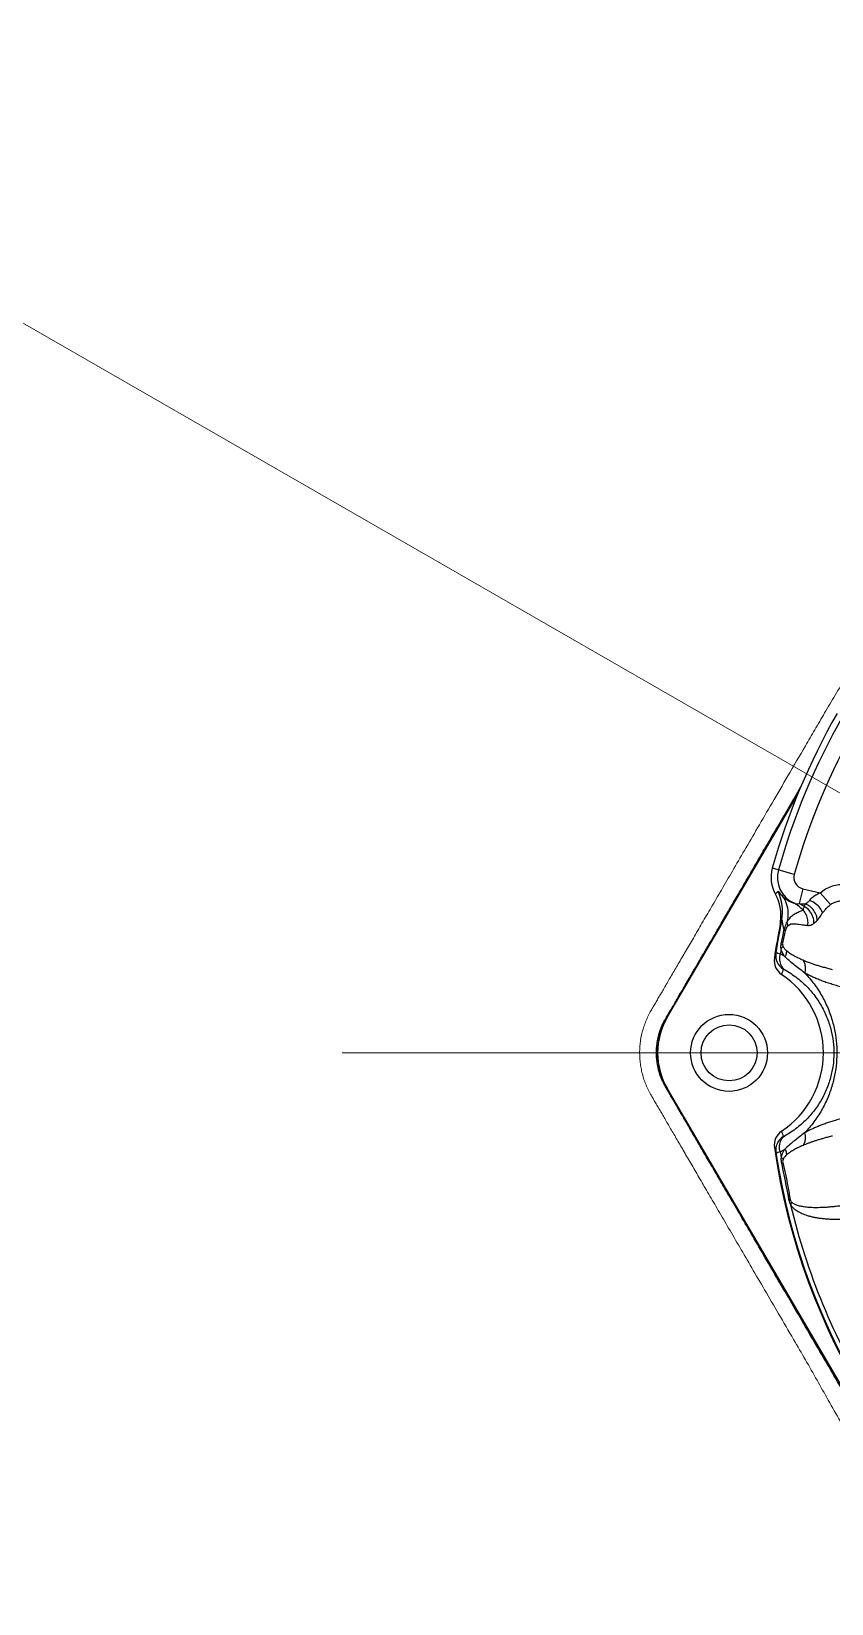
# Model space of a CAD drawing. Header units: millimetres. Extents: x 100 to 940, y 100 to 694.
# Drawn here: x 373.76 to 375.055, y 536.567 to 539.112 of the extents above; entities that cross this region are included whole.
import ezdxf

# ---------------------------------------------------------------- set-up
doc = ezdxf.new("R2010")
doc.units = ezdxf.units.MM
doc.linetypes.add('CENTER', pattern=[2, 1.25, -0.25, 0.25, -0.25])
doc.layers.add('CL', color=1, linetype='CENTER', lineweight=9)
doc.layers.add('OUTLINE', color=6, linetype='Continuous', lineweight=9)

msp = doc.modelspace()

# ---------------------------------------------------------------- linework, layer by layer
at = {"color": 2, "lineweight": 20}
msp.add_line((354.4635, 549.7283), (376.0251, 537.3293), dxfattribs=at)
at = {"color": 9, "linetype": 'Continuous'}
for p, q in [((374.7895, 537.517), (375.0012, 537.8782)), ((374.7897, 537.5169), (375.0004, 537.8763)), ((374.9952, 537.7475), (374.9596, 537.7575)), ((375.0089, 537.7242), (375.0033, 537.7001)), ((375.0089, 537.7242), (375.0371, 537.7176)), ((375.0538, 537.6984), (375.037, 537.7176)), ((374.9722, 537.6667), (374.9748, 537.6735)), ((374.9811, 537.6561), (374.9785, 537.6569)), ((375.0798, 536.9044), (374.7895, 537.3998)), ((375.0801, 536.9046), (374.7897, 537.3999))]:
    msp.add_line(p, q, dxfattribs=at)
for points in [[(374.9765, 537.6361), (374.9763, 537.6362), (374.9761, 537.6364), (374.9759, 537.6365), (374.9757, 537.6366), (374.9754, 537.6367), (374.9752, 537.6368), (374.9749, 537.637), (374.9746, 537.6371), (374.9743, 537.6372)], [(374.9772, 537.5941), (374.9773, 537.5941), (374.9774, 537.5941), (374.9775, 537.5941), (374.9777, 537.594), (374.9779, 537.5939), (374.9782, 537.5938), (374.9785, 537.5936), (374.9788, 537.5935), (374.9792, 537.5932)], [(374.9792, 537.3236), (374.9788, 537.3234), (374.9785, 537.3232), (374.9782, 537.3231), (374.9779, 537.3229), (374.9777, 537.3228), (374.9775, 537.3228), (374.9774, 537.3227), (374.9773, 537.3227), (374.9772, 537.3228)], [(374.9743, 537.2796), (374.9746, 537.2798), (374.9749, 537.2799), (374.9752, 537.28), (374.9754, 537.2801), (374.9757, 537.2803), (374.9759, 537.2804), (374.9761, 537.2805), (374.9763, 537.2806), (374.9765, 537.2807)], [(374.9859, 537.2215), (374.9862, 537.2215), (374.9865, 537.2215), (374.9868, 537.2215), (374.9871, 537.2215), (374.9874, 537.2214), (374.9876, 537.2214), (374.9879, 537.2214), (374.9881, 537.2214), (374.9883, 537.2213)]]:
    msp.add_lwpolyline(points, dxfattribs=at)
at = {"color": 7, "linetype": 'Continuous'}
for radius in [0.0623, 0.0454]:
    msp.add_circle((374.8895, 537.4584), radius, dxfattribs=at)
at = {"color": 9, "linetype": 'Continuous'}
for centre, radius, start, end in [((376.0251, 537.4584), 1.1067, 150.2229, 164.3215), ((376.0251, 537.4584), 1.0964, 150.2229, 164.3215), ((376.0251, 537.4584), 1.0697, 150.2229, 164.3215), ((375.0132, 537.7424), 0.0557, 164.3215, 209.1696), ((375.0132, 537.7424), 0.0454, 164.3215, 245.2645), ((375.0132, 537.7424), 0.0187, 164.3215, 256.75), ((374.9051, 537.6878), 0.0711, 348.4522, 26.8496), ((374.9023, 537.6805), 0.0713, 352.1719, 29.1634), ((375.0076, 537.7434), 0.0444, 225.0934, 252.3783), ((374.9749, 537.6435), 0.0633, 54.8881, 63.3769), ((376.0251, 537.4584), 1.0732, 168.8123, 171.7986), ((376.0251, 537.4584), 1.0721, 168.4257, 171.3035), ((374.9023, 537.6805), 0.0713, 348.8143, 352.1835), ((373.4779, 537.9607), 1.531, 347.8029, 348.5544), ((374.3756, 537.7837), 0.6188, 346.2027, 348.1021), ((375.9015, 537.356), 0.9729, 164.2212, 164.7711), ((374.9917, 537.6165), 0.0267, 171.3446, 237.1783), ((376.0251, 537.4584), 1.0648, 170.8707, 171.3402), ((374.8821, 537.4625), 0.1804, 57.1791, 59.9725), ((374.9893, 537.6077), 0.0267, 171.7731, 236.2108), ((376.8392, 536.9803), 1.9605, 161.7545, 162.0193), ((374.8895, 537.4584), 0.1528, 303.7609, 56.2391), ((374.8895, 537.4584), 0.1159, 149.6262, 210.3738), ((374.8895, 537.4584), 0.1156, 149.6262, 210.3738), ((374.9917, 537.3003), 0.0267, 122.819, 188.6499), ((376.8612, 537.9438), 1.9837, 197.9822, 198.244), ((376.0251, 537.4584), 1.0732, 188.2014, 235.9162), ((375.8999, 537.5604), 0.9712, 195.2284, 195.7793), ((376.0251, 537.4584), 1.0721, 188.6965, 236.292), ((374.8821, 537.4544), 0.1805, 300.0282, 302.8208), ((376.0251, 537.4584), 1.0648, 188.6598, 189.1293), ((376.0251, 537.4584), 1.0648, 193.3707, 211.6293)]:
    msp.add_arc(centre, radius, start, end, dxfattribs=at)
at = {"color": 7, "linetype": 'Continuous'}
msp.add_arc((374.9893, 537.3092), 0.0267, 123.7892, 188.2269, dxfattribs=at)
for points, start_tangent, end_tangent in [([(374.7914, 537.5216), (374.7976, 537.532), (374.8066, 537.5475), (374.8157, 537.563), (374.8247, 537.5786), (374.8338, 537.5941), (374.8428, 537.6096), (374.8518, 537.6251), (374.8609, 537.6406), (374.8704, 537.6569), (374.8809, 537.6749), (374.8929, 537.6954), (374.9063, 537.7184), (374.921, 537.7437), (374.9368, 537.7708), (374.9532, 537.7989), (374.97, 537.8276), (374.9874, 537.8574), (375.0055, 537.8885)], (0.505567, 0.862787), (0.503519, 0.863984)), ([(374.7925, 537.3935), (374.7896, 537.3985), (374.7839, 537.4087)], (-0.506637, 0.862159), (-0.460658, 0.887578))]:
    msp.add_spline(points, degree=3, dxfattribs=dict(at, start_tangent=start_tangent, end_tangent=end_tangent))
at = {"color": 9, "linetype": 'Continuous'}
for points, start_tangent, end_tangent in [([(374.9646, 537.7153), (374.9672, 537.7184), (374.9686, 537.7199)], (0.641674, 0.766977), (0.702122, 0.712057)), ([(374.9686, 537.7199), (374.9714, 537.7174), (374.9735, 537.715), (374.9763, 537.712)], (0.678549, 0.734555), (0.70894, -0.705269)), ([(375.02, 537.7053), (375.0243, 537.7098), (375.03, 537.7141), (375.0371, 537.7176)], (0.644334, 0.764745), (0.929064, 0.369919)), ([(375.0371, 537.7176), (375.0459, 537.7239), (375.0561, 537.7284), (375.0673, 537.731), (375.0791, 537.7314)], (0.753423, 0.657536), (0.997935, -0.064238)), ([(374.9837, 537.6703), (374.9853, 537.6857), (374.9828, 537.6999), (374.9763, 537.712)], (0.224755, 0.974415), (-0.611886, 0.790946)), ([(374.9942, 537.7012), (374.9987, 537.7), (375.0033, 537.7001)], (0.921998, -0.387194), (0.987071, 0.160284)), ([(375.0094, 537.6895), (375.0023, 537.6961), (374.9942, 537.7012)], (-0.661391, 0.750041), (-0.897515, 0.440984)), ([(375.0033, 537.7001), (375.0084, 537.6999), (375.0131, 537.6998)], (0.997658, -0.068403), (0.999884, 0.015212)), ([(375.0094, 537.6895), (375.0107, 537.693), (375.011, 537.6953)], (0.525035, 0.85108), (0.042025, 0.999117)), ([(375.0113, 537.6953), (375.0131, 537.6998)], (0.422462, 0.906381), (0.332746, 0.943017)), ([(375.027, 537.6682), (375.0254, 537.6788), (375.0198, 537.6884), (375.0113, 537.6953)], (0.048721, 0.998812), (-0.879708, 0.475515)), ([(375.0131, 537.6998), (375.0168, 537.7022), (375.02, 537.7053)], (0.896318, 0.443412), (0.647073, 0.762428)), ([(375.0323, 537.6728), (375.0309, 537.681), (375.0269, 537.6888), (375.0207, 537.6953), (375.0131, 537.6998)], (-0.006315, 0.99998), (-0.922544, 0.385892)), ([(375.0408, 537.6851), (375.037, 537.6927), (375.0296, 537.6999), (375.02, 537.7053)], (-0.232185, 0.972672), (-0.922902, 0.385035)), ([(375.0408, 537.6851), (375.0448, 537.6896), (375.0491, 537.6943), (375.0538, 537.6984)], (0.663164, 0.748474), (0.792841, 0.609429)), ([(375.0538, 537.6984), (375.0587, 537.7014), (375.0644, 537.7036), (375.0707, 537.7047), (375.0774, 537.7048)], (0.792488, 0.609887), (0.996828, -0.079586)), ([(374.9748, 537.6735), (374.976, 537.6681), (374.977, 537.6631), (374.9785, 537.6569)], (0.255656, 0.966768), (0.259569, -0.965725)), ([(374.9785, 537.6569), (374.9802, 537.6617), (374.9819, 537.6662), (374.9837, 537.6703)], (0.320495, 0.94725), (0.41128, 0.911509)), ([(374.9847, 537.6641), (374.9842, 537.6682), (374.9834, 537.6701)], (-0.028304, 0.999599), (-0.542138, 0.84029)), ([(374.9837, 537.6703), (374.986, 537.674), (374.9884, 537.6771), (374.9909, 537.6797), (374.9936, 537.682), (374.9965, 537.6839), (374.9997, 537.6856), (375.0033, 537.6872), (375.0094, 537.6895)], (0.485182, 0.874413), (0.940921, 0.338625)), ([(374.9847, 537.6641), (374.9878, 537.6664), (374.9917, 537.6675), (374.9948, 537.6676), (374.9984, 537.6673), (375.0027, 537.6667), (375.0077, 537.666), (375.0105, 537.6656), (375.0135, 537.6651), (375.0169, 537.6648)], (0.665307, 0.74657), (0.995308, -0.096759)), ([(375.0169, 537.6648), (375.0171, 537.6738), (375.0145, 537.6824), (375.0094, 537.6895)], (0.181945, 0.983309), (-0.715947, 0.698155)), ([(375.0169, 537.6648), (375.0202, 537.665), (375.0236, 537.6661), (375.027, 537.6682)], (0.995313, -0.096702), (0.802339, 0.596869)), ([(375.027, 537.6682), (375.0297, 537.6704), (375.0323, 537.6728)], (0.802365, 0.596833), (0.699994, 0.714149)), ([(375.0323, 537.6728), (375.0367, 537.6783), (375.0408, 537.6851)], (0.700039, 0.714105), (0.462537, 0.8866)), ([(374.9811, 537.6561), (374.9819, 537.6593), (374.9847, 537.6641)], (0.207459, 0.978244), (0.665275, 0.746598)), ([(374.9653, 537.6205), (374.9686, 537.6198), (374.9724, 537.6187)], (0.485016, 0.874505), (0.960375, -0.278713)), ([(374.9724, 537.6187), (374.9713, 537.6088), (374.9737, 537.5998), (374.9792, 537.5932)], (-0.273109, -0.961983), (0.810192, -0.586164)), ([(374.9737, 537.6274), (374.9736, 537.631), (374.9738, 537.6341), (374.9743, 537.6372)], (-0.066082, 0.997814), (0.21182, 0.977309)), ([(374.9771, 537.631), (374.975, 537.6285), (374.9736, 537.6277)], (-0.545702, -0.837979), (-0.93098, -0.365071)), ([(374.9799, 537.6142), (374.9779, 537.6173), (374.9761, 537.6205), (374.9747, 537.6238), (374.9737, 537.6274)], (-0.581513, 0.813537), (-0.203678, 0.979038)), ([(374.9771, 537.631), (374.9763, 537.634), (374.9772, 537.6352)], (-0.376737, 0.92632), (0.810226, 0.586118)), ([(374.9826, 537.6237), (374.9793, 537.6272), (374.9771, 537.631)], (-0.740935, 0.671576), (-0.375805, 0.926699)), ([(374.9826, 537.6237), (374.9822, 537.6206), (374.9813, 537.6174), (374.9799, 537.6142)], (-0.037516, -0.999296), (-0.463801, -0.885939)), ([(375.0093, 537.6083), (375.0014, 537.6119), (374.9943, 537.6155), (374.988, 537.6194), (374.9826, 537.6237)], (-0.920606, 0.390493), (-0.740733, 0.671799)), ([(374.9792, 537.5932), (375, 537.5795), (375.0174, 537.5636), (375.0316, 537.546), (375.043, 537.5269), (375.0513, 537.5068), (375.0566, 537.4865), (375.059, 537.467), (375.0589, 537.4479), (375.0562, 537.4284), (375.0508, 537.4084), (375.0424, 537.3887), (375.031, 537.37), (375.0169, 537.3527), (374.9997, 537.3371), (374.9792, 537.3236)], (0.874797, -0.484489), (-0.874796, -0.484491)), ([(375.0118, 537.588), (375.0026, 537.5951), (374.9942, 537.6016), (374.9866, 537.6079), (374.9799, 537.6142)], (-0.79055, 0.612397), (-0.708459, 0.705752)), ([(375.0572, 537.5931), (375.0496, 537.595), (375.0427, 537.5969), (375.0362, 537.5987), (375.0301, 537.6006), (375.0244, 537.6025), (375.0189, 537.6045), (375.0139, 537.6064), (375.0093, 537.6083)], (-0.973048, 0.230604), (-0.920601, 0.390505)), ([(375.0093, 537.6083), (375.012, 537.6023), (375.0128, 537.5953), (375.0118, 537.588)], (0.546856, -0.837227), (-0.259315, -0.965793)), ([(375.0118, 537.588), (375.0271, 537.57), (375.0398, 537.5506), (375.0498, 537.5301), (375.0571, 537.5089), (375.0617, 537.4879), (375.0638, 537.4676), (375.0637, 537.4476), (375.0614, 537.4273), (375.0567, 537.4066), (375.0494, 537.3858), (375.0394, 537.3656), (375.0269, 537.3465), (375.0118, 537.3288)], (0.696469, -0.717587), (-0.696492, -0.717565)), ([(375.0703, 537.5654), (375.061, 537.568), (375.0525, 537.5706), (375.0445, 537.5733), (375.0371, 537.5761), (375.0301, 537.579), (375.0235, 537.582), (375.0174, 537.585), (375.0118, 537.588)], (-0.968431, 0.249283), (-0.871997, 0.489511)), ([(374.7855, 537.5111), (374.7884, 537.5164), (374.7914, 537.5216)], (0.476711, 0.87906), (0.505567, 0.862787)), ([(374.7839, 537.4087), (374.7813, 537.4139), (374.7755, 537.4304), (374.7723, 537.4476), (374.772, 537.4653), (374.7746, 537.483), (374.7802, 537.5003), (374.7855, 537.5111)], (-0.460658, 0.887578), (0.476711, 0.87906)), ([(375.0732, 536.9121), (375.0573, 536.9396), (375.0336, 536.9801), (375.0106, 537.0195), (374.9883, 537.0579), (374.9665, 537.0951), (374.9455, 537.1312), (374.9253, 537.1659), (374.9062, 537.1986), (374.889, 537.228), (374.874, 537.2538), (374.8608, 537.2764), (374.8487, 537.2972), (374.8371, 537.3171), (374.8262, 537.3358), (374.8162, 537.3529), (374.8071, 537.3685), (374.7984, 537.3835), (374.7925, 537.3935)], (-0.505982, 0.862544), (-0.506637, 0.862159)), ([(375.0703, 537.3514), (375.0617, 537.3491), (375.0538, 537.3467), (375.0466, 537.3443), (375.0399, 537.3418), (375.0337, 537.3394), (375.0278, 537.3368), (375.0221, 537.3342), (375.0167, 537.3315), (375.0118, 537.3288)], (-0.96843, -0.249286), (-0.872004, -0.489499)), ([(374.9724, 537.2981), (374.9713, 537.3081), (374.9737, 537.3171), (374.9792, 537.3236)], (-0.27318, 0.961963), (0.81017, 0.586195)), ([(375.0118, 537.3288), (375.0034, 537.3224), (374.9955, 537.3162), (374.9876, 537.3097), (374.9799, 537.3027)], (-0.790516, -0.612441), (-0.708045, -0.706167)), ([(375.0118, 537.3288), (375.0128, 537.3215), (375.012, 537.3146), (375.0093, 537.3086)], (0.25931, -0.965794), (-0.546834, -0.837241)), ([(375.0572, 537.3237), (375.0501, 537.322), (375.0437, 537.3203), (375.0379, 537.3186), (375.0324, 537.317), (375.0273, 537.3153), (375.0225, 537.3137), (375.0178, 537.3119), (375.0133, 537.3102), (375.0093, 537.3086)], (-0.973047, -0.230605), (-0.9206, -0.390507)), ([(374.9724, 537.2981), (374.9686, 537.297), (374.9653, 537.2963)], (-0.960375, -0.278712), (-0.485028, 0.874499)), ([(374.9737, 537.2895), (374.9736, 537.2857), (374.9743, 537.2796)], (-0.065757, -0.997836), (0.211332, -0.977414)), ([(374.9799, 537.3027), (374.9771, 537.2983), (374.975, 537.2939), (374.9737, 537.2895)], (-0.581442, -0.813588), (-0.204413, -0.978885)), ([(374.9737, 537.2895), (374.9762, 537.2871), (374.9767, 537.2858)], (0.770567, -0.637359), (0.2455, -0.969396)), ([(374.9771, 537.2859), (374.9763, 537.2828), (374.9772, 537.2816)], (-0.376603, -0.926375), (0.804492, -0.593963)), ([(374.9826, 537.2931), (374.9802, 537.2907), (374.9771, 537.2859)], (-0.740854, -0.671666), (-0.376546, -0.926398)), ([(374.9799, 537.3027), (374.9813, 537.2995), (374.9822, 537.2963), (374.9826, 537.2931)], (0.463802, -0.885939), (0.037515, -0.999296)), ([(375.0093, 537.3086), (375.0021, 537.3053), (374.9953, 537.3019), (374.9888, 537.2979), (374.9826, 537.2931)], (-0.920575, -0.390565), (-0.740442, -0.67212)), ([(374.9743, 537.2796), (374.9783, 537.2609), (374.9821, 537.2415), (374.9859, 537.2215)], (0.212073, -0.977254), (0.177981, -0.984034)), ([(374.9765, 537.2807), (374.9809, 537.2617), (374.9848, 537.2418), (374.9883, 537.2213)], (0.239888, -0.970801), (0.149787, -0.988718)), ([(374.9859, 537.2215), (374.9868, 537.218), (374.9891, 537.2122)], (0.178336, -0.98397), (0.442888, -0.896577)), ([(374.9883, 537.2213), (374.9893, 537.2186), (374.9909, 537.2179)], (0.105647, -0.994404), (0.996637, -0.081944)), ([(374.9891, 537.2122), (374.9904, 537.2153), (374.9905, 537.2167)], (0.467898, 0.883783), (-0.14408, 0.989566)), ([(374.9891, 537.2122), (374.9917, 537.209), (374.9946, 537.2061), (374.998, 537.2036), (375.0016, 537.2013), (375.0055, 537.1993), (375.0096, 537.1975), (375.0139, 537.1959), (375.0186, 537.1944), (375.0237, 537.1931), (375.0292, 537.1919), (375.0352, 537.1909), (375.0418, 537.1901), (375.049, 537.1895), (375.0567, 537.1891), (375.0647, 537.1891), (375.0731, 537.1893), (375.082, 537.1898), (375.0916, 537.1906), (375.102, 537.1919)], (0.565695, -0.824614), (0.990109, 0.1403)), ([(374.9908, 537.2168), (374.9948, 537.2139), (374.9973, 537.2128), (375, 537.2118), (375.003, 537.2109), (375.0061, 537.2102), (375.0095, 537.2096), (375.0131, 537.2091), (375.017, 537.2087), (375.0213, 537.2084), (375.0261, 537.2082), (375.0312, 537.2082), (375.0369, 537.2083), (375.043, 537.2085), (375.0494, 537.2089), (375.0561, 537.2095), (375.0632, 537.2102), (375.0709, 537.2112), (375.0793, 537.2125)], (0.703183, -0.711009), (0.987227, 0.15932))]:
    msp.add_spline(points, degree=3, dxfattribs=dict(at, start_tangent=start_tangent, end_tangent=end_tangent))
at = {"layer": 'CL'}
msp.add_line((374.2631, 537.4584), (377.6223, 537.4584), dxfattribs=at)
at = {"layer": 'OUTLINE'}
for points, start_tangent, end_tangent in [([(375.2646, 538.2868), (375.2451, 538.2684), (375.1784, 538.1984), (375.1242, 538.1314), (375.101, 538.0992), (375.0801, 538.068), (375.0613, 538.0377), (375.0442, 538.0088), (375.0283, 537.9814), (375.0131, 537.9554), (374.9849, 537.907), (374.9592, 537.863), (374.9358, 537.8229), (374.9145, 537.7863), (374.895, 537.7528), (374.8771, 537.7221), (374.8607, 537.694), (374.8456, 537.6682), (374.8318, 537.6444), (374.819, 537.6226), (374.8072, 537.6024), (374.7964, 537.5839), (374.7866, 537.567), (374.7776, 537.5516), (374.7734, 537.5444), (374.7693, 537.5374), (374.7672, 537.5339), (374.7651, 537.5302), (374.763, 537.5265), (374.7609, 537.5227), (374.7587, 537.5186), (374.7567, 537.5143), (374.7549, 537.51), (374.7532, 537.5056), (374.7502, 537.4966), (374.7478, 537.4874), (374.7451, 537.4688), (374.745, 537.4499), (374.7459, 537.4405), (374.7475, 537.4312), (374.7497, 537.422), (374.7525, 537.4131), (374.7541, 537.4087), (374.756, 537.4043), (374.7579, 537.4), (374.7601, 537.3957), (374.7622, 537.3917), (374.7643, 537.388), (374.7664, 537.3843), (374.7685, 537.3808), (374.7726, 537.3739), (374.7767, 537.3668), (374.781, 537.3595), (374.7854, 537.3519), (374.7949, 537.3356), (374.8054, 537.3177), (374.8167, 537.2982), (374.829, 537.2771), (374.8423, 537.2543), (374.8566, 537.2298), (374.8721, 537.2033), (374.8888, 537.1746), (374.9068, 537.1438), (374.9262, 537.1105), (374.9471, 537.0746), (374.9697, 537.0359), (374.9941, 536.9942)], (-0.736565, -0.676367), (0.503695, -0.863882)), ([(374.9941, 536.9942), (375.0321, 536.9281), (375.05, 536.8962), (375.07, 536.8616), (375.1117, 536.7957), (375.1595, 536.7291), (375.2135, 536.6634), (375.2238, 536.6517)], (0.505202, -0.863001), (0.668469, -0.74374))]:
    msp.add_spline(points, degree=3, dxfattribs=dict(at, start_tangent=start_tangent, end_tangent=end_tangent))

doc.saveas('drawing.dxf')
